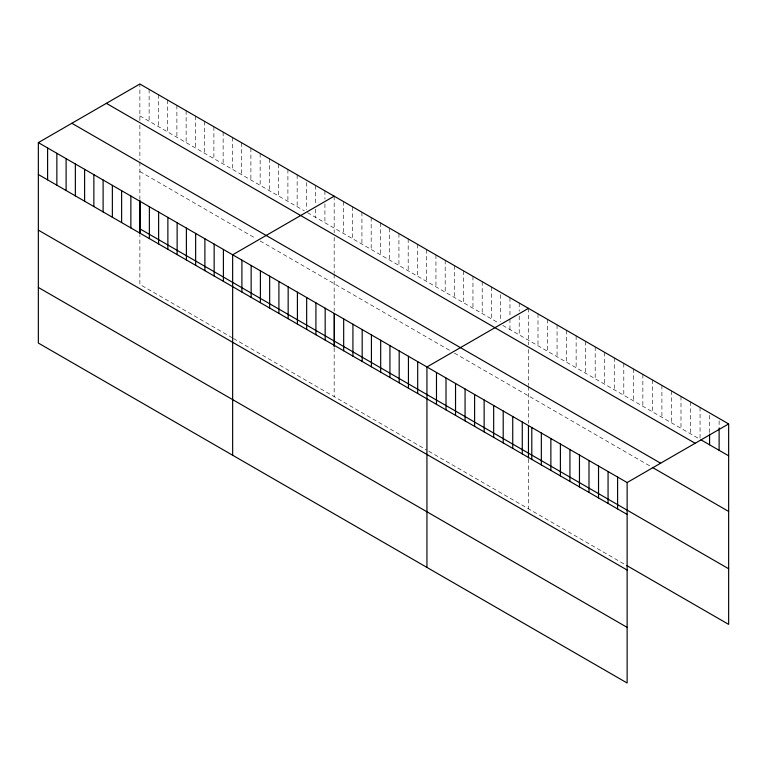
<?xml version="1.0" encoding="UTF-8"?>
<svg xmlns="http://www.w3.org/2000/svg" width="767" height="767" viewBox="0 0 767 767"><rect width="100%" height="100%" fill="white"/><g stroke="black" fill="none" stroke-linecap="round" stroke-linejoin="round"><path stroke-width="0.58" stroke-dasharray="3.83 2.88" d="M139.872 120.524L139.872 84.006M139.872 115.894L304.355 210.858M307.442 212.632L498.655 323.032M502.768 325.4L700.05 439.309M139.872 171.511L256.034 238.585M260.147 240.963L450.334 350.759M454.447 353.136L651.432 466.863M232.391 337.873L139.872 284.452L139.872 234.625M233.417 338.468L426.692 450.047M428.743 451.236L625.699 564.943M719.12 420.795L719.12 426.701M709.58 415.292L709.58 433M700.05 407.421L700.05 438.13M690.521 401.918L690.521 433.806M680.991 396.414L680.991 428.302M671.451 390.911L671.451 422.799M661.921 385.408L661.921 417.296M652.391 379.905L652.391 411.793M642.861 374.401L642.861 406.289M633.321 368.898L633.321 400.786M623.792 363.395L623.792 395.283M614.262 357.892L614.262 389.77M604.722 352.389L604.722 384.267M595.192 346.885L595.192 378.764M585.662 341.382L585.662 373.261M576.132 335.879L576.132 367.757M566.592 330.376L566.592 362.254M557.063 324.872L557.063 356.751M547.533 319.369L547.533 351.248M537.993 313.866L537.993 345.744M528.463 308.363L528.463 344.882M528.463 349.512L528.463 385.437M528.463 386.597L528.463 423.326M528.463 458.973L528.463 508.809M519.211 303.013L519.211 311.287M519.211 316.004L519.211 334.901M509.959 297.673L509.959 317.749M509.959 318.928L509.959 329.561M500.707 294.691L500.707 321.852M491.455 286.992L491.455 318.871M482.203 281.652L482.203 313.53M472.951 276.312L472.951 308.19M463.699 270.962L463.699 302.85M454.447 265.622L454.447 297.51M445.196 260.281L445.196 292.169M435.944 254.941L435.944 286.829M426.692 249.601L426.692 281.479M417.44 244.261L417.44 276.139M408.188 238.92L408.188 270.799M398.936 233.571L398.936 265.459M389.684 228.23L389.684 260.118M380.432 222.89L380.432 254.778M371.18 217.55L371.18 249.428M361.928 212.21L361.928 244.088M352.676 206.869L352.676 238.748M343.424 201.52L343.424 233.408M334.172 196.179L334.172 232.698M334.172 237.339L334.172 273.263M334.172 274.423L334.172 311.153M334.172 347.959L334.172 396.625M324.92 190.839L324.92 199.104M324.92 203.83L324.92 222.727M315.659 185.499L315.659 204.396M315.659 209.113L315.659 217.387M306.407 182.517L306.407 209.679M297.155 174.818L297.155 206.697M287.903 169.478L287.903 201.357M278.651 164.128L278.651 196.016M269.399 158.788L269.399 190.676M260.147 153.448L260.147 185.336M250.895 148.108L250.895 179.986M241.643 142.767L241.643 174.646M232.391 137.427L232.391 169.306M223.139 132.077L223.139 163.965M213.888 126.737L213.888 158.625M204.636 121.397L204.636 153.285M195.384 116.057L195.384 147.945M186.132 110.716L186.132 142.595M176.88 105.376L176.88 137.255M167.628 100.036L167.628 131.914M158.376 94.686L158.376 126.574M149.124 89.346L149.124 121.234M139.872 125.165L139.872 159.929M139.872 162.249L139.872 198.979"/><path stroke-width="1.15" d="M38.35 142.614L627.128 482.548L627.128 682.994L38.35 343.07L38.35 142.614L139.872 84.006L728.65 423.93L728.65 624.386L626.649 565.49M334.172 196.179L232.65 254.797L232.65 455.243M528.463 308.363L426.941 366.971L426.941 567.417M627.128 482.548L728.65 423.93M701.009 439.855L728.65 455.819M106.373 103.344L695.151 443.278M71.849 123.276L660.627 463.201M652.391 467.419L728.65 511.445M139.872 228.825L728.65 568.759M38.35 174.502L627.128 514.427M38.35 230.129L627.128 570.054M38.35 287.443L627.128 627.368M719.12 427.881L719.12 450.315M709.58 434.18L709.58 444.812M617.598 477.045L617.598 508.924M608.068 471.542L608.068 503.42M598.528 466.039L598.528 497.917M588.998 460.536L588.998 492.414M579.468 455.032L579.468 486.911M569.929 449.529L569.929 481.408M560.399 444.026L560.399 475.904M550.869 438.523L550.869 470.401M541.339 433.019L541.339 464.898M531.799 427.507L531.799 459.395M528.463 425.714L528.463 457.813M522.269 422.003L522.269 453.891M512.739 416.5L512.739 448.388M503.21 410.997L503.21 442.885M493.67 405.494L493.67 437.382M484.14 399.99L484.14 431.879M474.61 394.487L474.61 426.375M465.07 388.984L465.07 420.872M455.54 383.481L455.54 415.369M446.01 377.978L446.01 409.866M436.481 372.474L436.481 404.362M417.689 361.631L417.689 393.509M408.437 356.291L408.437 388.169M399.185 350.95L399.185 382.829M389.933 345.601L389.933 377.489M380.681 340.26L380.681 372.148M371.429 334.92L371.429 366.808M362.177 329.58L362.177 361.458M352.925 324.24L352.925 356.118M343.674 318.899L343.674 350.778M334.422 313.55L334.422 345.438M334.172 313.54L334.172 346.799M325.17 308.209L325.17 340.097M315.918 302.869L315.918 334.757M306.666 297.529L306.666 329.417M297.414 292.189L297.414 324.067M288.162 286.848L288.162 318.727M278.91 281.508L278.91 313.387M269.658 276.158L269.658 308.046M260.406 270.818L260.406 302.706M251.154 265.478L251.154 297.366M241.902 260.138L241.902 292.016M223.398 249.457L223.398 281.336M214.146 244.107L214.146 275.995M204.894 238.767L204.894 270.655M195.643 233.427L195.643 265.315M186.391 228.087L186.391 259.975M177.129 222.746L177.129 254.625M167.877 217.406L167.877 249.285M158.625 212.066L158.625 243.944M149.373 206.716L149.373 238.604M140.121 201.376L140.121 233.264M139.872 200.168L139.872 233.465M130.869 196.036L130.869 227.924M121.617 190.695L121.617 222.574M112.365 185.355L112.365 217.234M103.114 180.015L103.114 211.893M93.862 174.665L93.862 206.553M84.61 169.325L84.61 201.213M75.358 163.985L75.358 195.873M66.106 158.644L66.106 190.523M56.854 153.304L56.854 185.183M47.602 147.964L47.602 179.842"/></g></svg>
